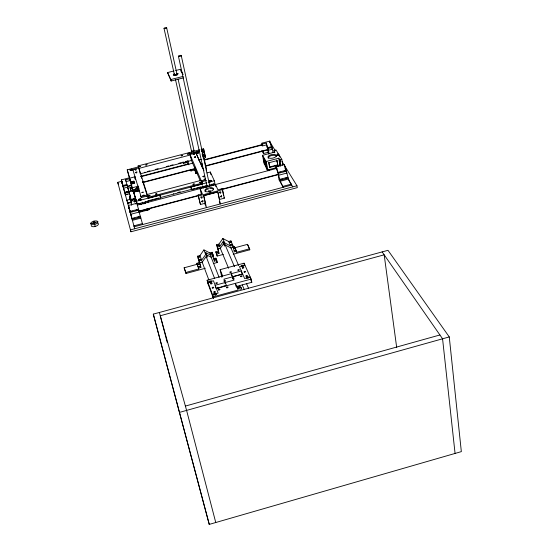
<?xml version="1.0" encoding="UTF-8"?>
<svg xmlns="http://www.w3.org/2000/svg" width="552" height="552" viewBox="0 0 552 552"><rect width="100%" height="100%" fill="white"/><g stroke="black" fill="none" stroke-linecap="round" stroke-linejoin="round"><path stroke-width="0.83" d="M272.985 152.483L272.06 147.412L269.831 141.098L262 143.147L261.731 145.335L261.268 144.555M266.547 144.859L262.628 145.887L262.29 144.065L266.209 143.044L267.934 149.827L266.975 146.756M269.624 142.568L269.831 141.098M271.853 148.798L271.901 148.44L272.391 149.233L268.465 150.261L267.989 149.468M287.005 173.031L278.767 175.205L276.407 168.477L276.345 168.836L276.062 166.594L284.28 164.427C287.157 171.292 287.206 178.931 291.691 185.037L134.177 226.775L133.929 225.837L142.43 223.588L142.671 224.526L140.305 216.218L131.9 218.44M278.243 174.322L278.988 179.779L283.383 187.238C279.029 181.07 278.884 173.466 276.062 166.594M135.081 200.604L134.578 201.19L133.819 200.818M202.308 152.311L201.763 151.586M131.921 199.831L130.286 200.266L129.472 197.216L130.562 195.063M131.397 204.212L131.659 205.13L130.838 202.053C131.266 199.955 133.273 197.713 135.606 198.444M135.868 199.355C133.536 198.623 131.521 200.866 131.093 202.963L130.838 202.053M197.216 153.187L197.83 153.173M282.417 165.013L282.334 164.31M221.483 276.773L222.214 276.117M135.019 200.645L134.046 201.025M139.642 200.114L140.36 200.107M200.9 196.76L201.418 197.671L202.066 196.733M219.599 191.82L220.11 192.738L220.759 191.799M211.457 180.518L209.891 181.415L209.105 181.132L209.498 180.538L211.457 180.518L211.616 181.228L209.65 181.249L209.498 180.538M199.189 262.683L196.878 263.304L198.582 267.955L200.907 267.327L199.189 262.683L197.664 256.162L199.983 255.541L203.909 249.925L209.794 252.906L210.698 255.183L213.017 254.562L214.487 261.11L216.798 260.489L217.246 262.497L213.341 263.552M197.664 256.162L199.382 260.772L201.715 260.144L205.668 254.493L203.909 249.925M218.088 251.201L215.811 251.815L216.722 254.058L219.006 253.444L216.646 244.715L218.93 244.101L222.849 238.533L228.618 241.507L230.55 245.944L232.854 245.329L234.248 251.857L236.532 251.236L236.746 252.243L249.573 248.793L249.78 249.794L233.248 254.244M216.646 244.715L217.564 246.937L219.862 246.323L223.132 241.672L224.519 245.916L225.181 244.984L230.984 247.965L233.282 247.344L231.978 244.384M223.132 241.672L223.574 243.687L220.303 248.338L218.012 248.952L217.095 246.723M224.084 243.894L224.74 242.956L222.849 238.533M196.326 152.704L198.168 152.656L198.547 152.124L197.816 151.876L196.705 152.166L196.477 153.38L196.857 152.849L198.699 152.8M140.594 199.651L140.774 200.362L141.229 199.748L140.498 199.445L138.856 200.369L139.125 199.051L140.318 198.741L141.05 199.037L140.594 199.651L138.669 199.665M215.556 294.616L214.631 294.733M132.066 169.457L130.5 170.299L129.817 170.037L131.383 169.195L132.238 170.133L130.431 170.168L130.258 169.485M174.128 73.968L173.259 74.989L174.811 75.389L177.24 74.775M174.218 73.996L173.404 74.948L174.867 75.327L177.144 74.748L178.103 73.754L176.543 73.354M202.915 156.147L202.846 155.236M140.332 210.885L139.642 211.513L140.512 211.72L142.768 210.685L141.898 210.471M202.149 153.808L203.267 152.807L202.839 151.165L203.267 152.807M202.798 157.078L203.916 156.085L203.619 154.746L204.047 156.382L205.22 156.078M148.281 209.67L148.978 209.042L146.556 209.242L145.859 209.87L146.722 210.077L146.452 209.091M213.831 294.506L215.197 294.54L216.287 293.837L216.004 293.091L214.638 293.05L213.548 293.754L214.017 295.313M136.061 173.059L136.648 172.831M242.293 265.277L241.258 265.947L241.562 266.637L242.901 266.657L243.936 265.995L243.632 265.305L242.293 265.277L242.459 266.071M209.049 281.741L210.119 281.058L211.457 281.092L211.726 281.81L210.657 282.493L209.318 282.458L209.049 281.741L209.229 282.541M127.491 194.028L126.912 194.076M193.255 150.951L191.972 150.986M135.337 170.264L136.102 170.106M208.387 187.894A4.361 1.98 -12.4 0 0 204.923 190.592A4.361 1.98 -12.4 0 0 208.891 191.799L211.078 191.22A4.361 1.98 -12.4 0 0 213.403 188.625A4.361 1.98 -12.4 0 0 209.498 187.673M210.616 181.67L210.043 181.636L210.567 181.339M130.976 170.299L131.466 170.292M209.256 524.4L461.334 451.626L449.266 336.927L387.994 250.318L153.304 314.123L209.256 524.4L153.304 314.123M179.635 412.351L449.266 336.927M185.389 406.079L439.909 334.974M250.222 277.021L244.639 278.532L239.458 266.637L244.929 265.16M215.894 288.454L226.348 285.619M216.405 288.496L251.139 279.077L251.809 282.3L236.518 286.453M213.576 258.812L215.88 258.191L216.798 260.489M184.154 267.789L197.112 264.304L198.817 268.962L185.755 272.481L184.154 267.789L185.996 273.488L205.337 268.272M221.711 276.773L220.124 269.659L244.053 263.194L251.139 279.077M213.465 298.494L207.856 283.397L207.124 280.223L241.341 270.963L242.017 274.151L232.482 276.731M242.707 274.096L223.939 279.174L226.575 285.743M228.618 241.507L230.902 240.9L232.854 245.329M209.794 252.906L212.106 252.285L213.017 254.562M233.047 247.186L234.559 246.778L236.532 251.236M234.559 246.778L234.772 247.779L247.503 244.357L249.573 248.793M215.811 251.815L217.164 256.052L223.346 254.396M138.759 167.87L132.763 169.429L141.064 196.636L147.391 194.973L148.371 198.251L202.625 183.975L189.191 152.594L189.391 153.504M149.564 200.431L152.573 199.638M277.897 172.438L286.129 170.271M138.745 210.167L130.313 212.396L130.051 211.437L138.469 209.215L140.305 216.439M278.422 173.314L286.667 171.141M198.133 195.022L202.363 193.911L200.017 188.391L215.397 184.34L217.902 189.805L222.118 188.694L222.553 189.619L224.367 198.175L219.51 199.458L217.874 191.861L203.633 195.622L205.33 203.212L200.452 204.502L198.133 195.022L200.452 204.502M90.666 223.746L97.863 221.849A3.726 1.69 -15.6 0 0 92.163 221.842A3.726 1.69 -15.6 0 0 92.77 224.719A3.726 1.69 -15.6 0 0 97.863 221.849M138.883 211.105L198.078 195.484M220.593 189.536L278.125 174.356M138.952 211.43L198.099 195.815M222.256 189.439L278.898 174.487M198.527 195.96L222.553 189.619M139.132 212.32L149.751 209.518M279.533 179.421L287.758 177.247M280.057 180.304L288.296 178.13M280.23 181.249L288.461 179.069M283.21 186.293L291.525 184.092M296.962 185.748L130.458 229.894L130.955 231.771L297.293 187.645L296.962 185.748L282.003 161.557M127.526 186.245L131.673 185.161M142.457 182.332L194.732 168.643M205.523 165.821L267.755 149.523M127.622 186.569L131.79 185.479M143.465 182.422L195.153 168.884M205.993 166.048L267.679 149.896M190.33 169.429L190.978 170.968L195.022 169.912M131.583 201.28L128.092 188.211L131.162 187.404L132.418 188.053L132.68 188.943L131.417 188.294L130.396 188.556L131.003 190.902M274.392 152.807L273.964 150.454L275.965 149.93L278.905 154.76L276.248 155.457L275.814 154.891A4.23 1.842 -10.6 0 0 269.017 155.602A4.23 1.842 -10.6 0 0 270.687 158.32A4.23 1.842 -10.6 0 0 276.338 155.747L276.248 155.457M132.508 189.308L132.163 187.783L138.497 186.121M261.793 150.641L263.504 153.532L268.162 152.311M276.345 167.656L267.741 169.919L264.104 163.64L262.531 155.319L274.951 152.062L273.964 150.454M128.092 188.211L129.278 192.593L128.947 191.351L129.078 191.861L132.225 191.054L133.487 191.71L133.225 190.813L131.962 190.164L130.934 190.433L130.396 188.556M132.604 190.005L135.826 189.246M137.4 188.832L138.973 188.418M194.49 168.691L195.857 173.418L197.409 173.011M124.669 192.227L128.671 191.178L129.389 193.849L125.387 194.897L124.911 193.103L128.92 192.055L129.389 193.849M139.401 190.136L138.145 189.488L133.129 190.806L133.391 191.696L138.421 190.378L139.67 191.026M136.309 201.935L133.777 192.124L139.497 190.619M207.076 172.886L210.319 172.038L214.328 180.752L214.942 183.602L209.125 185.134M282.859 165.241L281.803 159.335L278.884 154.643L276.186 155.353L278.822 154.539M262.531 155.319L266.161 161.515L278.739 158.21L279.76 159.873L280.823 165.779M264.256 162.661L266.885 167.18L266.009 162.516L263.387 158.031L264.256 162.661L265.264 162.391L266.768 164.979M147.239 194.511L201.238 180.318M279.836 159.714C278.146 158.893 281.161 164.71 279.326 161.322L280.085 161.122M277.042 160.618L268.934 162.75L269.804 167.422L277.897 165.296L276.787 160.197L277.897 165.296M279.76 159.873L281.803 159.335M205.351 179.738L201.432 180.766L202.625 183.975M279.747 161.011L280.506 160.811M140.622 195.339L141.305 197.582L146.57 196.195M202.687 181.442L206.413 180.463M146.604 196.305L148.184 195.884M201.163 181.953L202.736 181.539M192.282 151.828L138.131 165.897L148.129 197.305L202.411 183.022M130.658 202.218L127.698 203.239L130.72 202.446M127.664 203.129L130.686 202.329M133.777 192.124L136.454 201.245L159.949 195.063L160.639 197.906L137.186 204.081L134.971 196.54M206.841 182.726L191.026 186.887L191.675 189.729L207.462 185.569M208.504 182.284L214.328 180.752M280.513 163.454L279.747 163.654L280.678 166.159M268.686 162.329L269.555 167.001L277.635 164.869M280.002 165.055L280.761 164.855M128.45 205.454L136.855 203.246L139.228 212.037L130.803 214.266L128.45 205.454L129.692 210.271M177.765 192.496L180.242 191.848M135.53 203.943L136.855 203.246M276 166.952L279.284 166.09M147.763 200.907L148.812 200.631M153.884 199.293L158.866 197.982M160.528 197.54L194.442 188.612M196.091 188.177L201.045 186.873M137.269 205.137L207.2 186.714M209.698 186.052L277.125 168.291M193.276 151.448L199.527 149.82M201.094 149.413L203.44 148.805L203.805 149.585L205.558 157.637L203.226 158.245M201.466 150.199L203.805 149.585M131.41 185.355L127.229 169.83L138.69 166.842M189.136 153.691L199.7 150.938M190.019 154.505L195.96 152.952L203.902 170.658M147.446 171.506L149.909 170.865M155.664 169.36L158.127 168.712M166.373 166.559L168.864 165.91M170.527 165.476L173.017 164.82M178.834 163.302L181.325 162.654M185.479 161.57L187.97 160.922M145.114 172.569L191.468 160.459L190.24 155.008L138.925 168.388L140.298 173.825L145.114 172.569L144.976 172.148M183.14 162.599L183.471 163.406L187.363 162.391L188.246 164.475M122.613 184.616L121.392 179.883L129.389 177.792L130.113 180.538L126.118 181.58L125.642 179.779L129.644 178.731M127.229 169.83L129.679 178.172L135.247 176.716M198.665 160.142L201.818 159.321M118.204 184.099L117.735 182.346L121.64 181.325L134.729 228.769M140.774 176.323L188.197 163.93M203.998 159.797L262.234 144.576M141.029 176.674L192.682 163.171M204.35 160.121L262.669 144.879M131.804 181.705L133.825 181.18L134.364 183.264L132.342 183.795L131.804 181.705L132.342 183.795M131.928 182.257L133.943 181.725L133.825 181.18M266.209 143.044L267.651 147.646L271.57 146.625M127.153 185.348L123.137 186.397L122.903 185.527L126.905 184.478L128.671 191.178M267.651 147.646L268.127 148.44L272.06 147.412M174.004 70.932L167.56 72.574L170.816 79.543L183.119 76.411M167.56 72.574L171.148 81.013L183.443 77.88M175.619 70.525L180.449 69.297L183.16 74.665M195.049 157.582L195.643 157.568M203.605 176.93L204.233 176.93M200.445 182.974L201.19 183.009M156.306 194.58L156.927 194.58M202.349 154.705L203.757 155.043M201.563 151.117L202.977 151.462M176.488 73.416L177.951 73.795M239.168 286.985L241.459 288.123M205.668 254.493L206.662 254.989L207.124 257.032L206.137 256.528L202.184 262.172L199.852 262.8L198.14 258.177M206.082 254.051L205.772 252.699L210.698 255.183M224.74 242.956L230.55 245.944M220.462 196.36L221.262 196.443L221.628 195.746M201.708 201.169L202.446 201.439L202.97 200.673M382.15 251.905L442.573 338.804L455.069 453.433M277.794 153.539L279.857 156.954M275.2 150.558L270.218 142.492L270.432 143.672M288.406 179.642L292.795 186.852M269.555 167.001L269.804 167.422M267.596 170.747L266.437 168.733L265.974 166.297M180.773 70.746L181.546 72.284M249.78 249.794L247.503 244.357M205.558 157.637L203.44 148.805M223.939 197.237L224.367 198.175M202.177 154.353L204.178 158.707L206.289 168.36L206.331 170.754M219.296 201.632L220.338 203.943L217.771 192.013L203.792 195.705L206.448 207.628L204.482 202.963M202.722 168.491L195.96 152.952M250.774 279.974L251.809 282.3M210.146 191.537L210.705 192.869M209.884 191.606L210.415 192.82M234.772 247.779L236.746 252.243M209.905 191.73L210.443 192.938M230.764 247.455L238.65 265.567M246.537 283.687L248.593 288.413M191.247 159.949L200.121 180.504M224.981 244.508L234.462 266.699M242.245 284.922L244.274 289.676M223.574 243.687L224.519 245.916M238.216 287.143L238.816 288.579M218.93 244.101L219.862 246.323M220.034 247.696L228.604 268.286M190.84 187.673L191.675 189.729M216.632 260.965L217.246 262.497M220.124 269.659L222.67 276.014M221.883 276.014L221.387 274.772L221.925 277.18M212.865 255.065L213.472 256.59L211.154 257.211L206.234 254.727L207.124 257.032M213.879 259.578L214.487 261.11M210.885 256.528L219.096 277.366M205.772 252.699L206.662 254.989M206.22 256.749L214.555 278.346M217.95 287.143L218.571 288.744M199.983 255.541L201.715 260.144M201.963 261.586L208.918 280.119M207.124 280.223L213.293 296.79L238.181 290.028L235.4 283.348L236.097 286.571M173.645 193.586L173.811 194.042M159.928 195.815L160.639 197.906M138.994 168.788L138.131 165.897M146.804 194.283L142.699 181.373M141.015 176.074L141.733 178.344M284.618 166.318L286.467 172.155M285.115 168.457L285.881 170.892M270.169 142.92L271.163 146.073M267.596 149.62L268.596 154.029M262 143.147L262.29 144.065M262.345 144.962L262.628 145.887M138.145 189.488L138.421 190.378M213.555 183.913L213.997 185.41M134.433 198.292L134.695 199.203M202.805 185.934L203.46 188.191M202.418 186.148L202.853 187.639M194.787 168.988L195.857 173.418M131.162 187.404L131.417 188.294M131.962 190.164L132.225 191.054M133.301 198.596L133.563 199.5M132.349 199.3L132.611 200.21M130.934 199.134L131.569 201.363M129.748 196.208L129.727 198.113L129.472 197.216M131.114 201.031L131.376 201.942M130.286 200.266L130.03 199.362L126.856 200.197L127.098 201.1M95.179 226.479L93.93 221.138M159.349 312.48L186.597 410.405L215.756 522.523M121.895 181.891L121.661 181.042L124.731 192.531M122.13 182.829L122.365 183.685M121.392 179.883L123.613 188.197L127.622 187.149L127.457 186.617M128.685 206.482L128.94 207.421M129.168 208.339L129.43 209.277M147.598 201.28L148.012 202.798M142.223 202.135L142.623 203.598M135.316 179.089L134.943 177.703L135.281 179.297M141.809 210.319L142.071 211.306M133.943 181.725L134.364 183.264M140.242 210.733L140.512 211.72M135.937 200.286L136.717 203.446M129.858 179.593L130.113 180.538M131.252 184.851L132.031 187.742M125.642 179.779L127.767 187.846M129.292 208.649L130.948 214.88M122.199 182.96L123.772 188.887M117.735 182.346L130.955 231.771M121.868 182.112L122.102 182.995M167.194 342.33L160.259 315.758L384.178 254.824L396.702 347.601M131.935 218.654L129.886 210.898M128.45 205.972L130.486 213.382M136.454 201.245L137.186 204.081M133.225 190.813L134.205 194.47M132.418 188.053L133.211 191.006M129.679 178.172L132.163 187.783M131.224 185.051L131.99 187.997M132.763 169.429L132.998 170.34M140.318 198.741L140.498 199.445M139.125 199.051L139.311 199.762M131.383 169.195L131.555 169.871M141.064 196.636L141.305 197.582M148.129 197.305L148.371 198.251M122.772 185.127L123.103 186.452M185.755 272.481L185.996 273.488M196.878 263.304L197.112 264.304M199.382 260.772L200.907 267.327M198.582 267.955L198.817 268.962M208.621 285.453L207.883 282.265L213.445 280.761L218.164 293.105L212.492 294.644L213.238 297.873M183.105 161.798L183.471 163.406M210.119 281.058L210.298 281.851M215.708 287.654L215.163 285.253L234.055 280.133L231.357 273.668L231.881 276.055M216.287 293.837L216.474 294.644M215.197 294.54L215.383 295.354M211.457 281.092L211.637 281.886M170.816 79.543L171.148 81.013M190.612 169.354L190.978 170.968M187.949 160.77L188.867 164.82M215.88 258.191L216.329 260.199M200.017 188.391L201.397 194.552M195.553 168.615L196.202 173.411L194.773 167.139M164.034 28.435L174.577 75.486M175.515 79.688L191.516 151.103M212.106 252.285L212.561 254.306M212.727 255.058L213.065 256.556M190.288 156.547L190.44 157.23M166.656 27.779L177.137 74.837M178.075 79.039L193.98 150.461M216.722 254.058L217.164 256.052M198.168 152.656L198.32 153.339M197.816 151.876L197.968 152.559M196.705 152.166L196.857 152.849M217.564 246.937L219.006 253.444M181.249 55.573L209.705 185.665M178.427 56.29L207.062 186.362M201.894 163.371L202.356 165.469M210.319 172.038L210.85 174.501M210.671 180.235L210.829 180.946M209.891 181.415L210.05 182.132M215.397 184.34L215.894 186.652M230.902 240.9L231.329 242.908M222.118 188.694L223.588 195.58M244.053 263.194L244.55 265.574M250.387 277.822L250.725 279.429M266.161 161.515L267.741 169.919M264.829 160.08L265.512 163.854M263.083 151.303L263.504 153.532M264.732 160.508L265.353 163.799M268.61 169.174L268.921 170.816M268.127 148.44L269.072 153.511M278.739 158.21L280.105 165.786M209.139 185.707A0.862 0.386 -12.4 0 1 208.932 186.21M208.753 186.3A0.862 0.386 -12.4 0 1 207.621 186.314M237.015 286.288A1.615 0.517 35.9 0 0 237.995 287.033L238.34 287.212A1.615 0.517 35.9 0 0 239.216 287.109L239.14 286.909A1.615 0.517 35.9 0 0 238.975 286.66M239.747 286.026A4.457 1.421 35.9 0 1 241.293 289.117A4.457 1.421 35.9 0 1 236.891 287.385M225.313 283.431A0.8 0.428 -12.5 0 1 224.905 283.486M224.077 285.681A1.608 0.69 -63.9 0 1 223.933 286.702M176.433 73.837A1.325 0.469 -12.6 0 1 176.737 74.451A1.325 0.469 -12.6 0 1 174.922 74.906A1.325 0.469 -12.6 0 1 174.625 74.299M193.462 150.206A1.276 0.538 -12.6 0 1 193.773 150.91A1.276 0.538 -12.6 0 1 192.034 151.365A1.276 0.538 -12.6 0 1 191.723 150.661M209.401 185.424A1.373 0.621 -12.4 0 1 209.353 186.279A1.373 0.621 -12.4 0 1 207.531 186.645A1.373 0.621 -12.4 0 1 207.269 185.851M136.724 188.115A1.304 0.428 -15 0 1 136.599 187.521A1.304 0.428 -15 0 1 138.38 187.059M138.759 188.591A1.304 0.421 -15 0 1 136.613 188.957M136.675 188.612A1.304 0.421 -15 0 1 137.724 188.115A1.304 0.421 -15 0 1 138.856 188.039M211.878 184.189A3.712 3.512 -0.7 0 1 211.402 185.948M206.338 187.28A3.712 3.512 -0.7 0 1 204.971 186.003M211.761 184.34A3.719 3.519 -0.7 0 1 210.816 185.927M207.228 186.873A3.719 3.519 -0.7 0 1 205.551 185.976M145.769 201.597A3.733 3.54 -10.9 0 1 145.252 203.377M139.373 204.164A3.733 3.54 -10.9 0 1 138.793 203.433M145.493 201.79A3.747 3.547 -10.9 0 1 143.727 203.964M141.85 204.461A3.747 3.547 -10.9 0 1 139.221 203.44M205.199 191.785A4.361 1.98 -12.4 0 1 208.594 188.846M209.705 188.618A4.361 1.98 -12.4 0 1 213.61 189.571M210.07 190.426A0.856 0.393 -12.4 0 1 209.981 190.999A0.856 0.393 -12.4 0 1 208.794 191.165A0.856 0.393 -12.4 0 1 208.877 190.592M268.293 158.341A4.223 1.842 -10.6 0 1 271.874 155.491A4.223 1.842 -10.6 0 1 276.511 156.678M190.274 153.904A4.064 1.718 -12.6 0 1 191.848 153.035M193.869 152.511A4.064 1.718 -12.6 0 1 195.801 152.462M135.461 190.357A1.304 1.166 -16 0 1 135.958 188.425A1.304 1.166 -16 0 1 137.696 189.481M136.171 191.558A3.65 3.271 -16.1 0 1 138.938 191.171M97.773 223.153A3.719 1.697 -15.6 0 1 95.641 226.341A3.719 1.697 -15.6 0 1 91.273 225.292M136.896 210.146L136.109 210.305L136.896 210.146M136.958 172.058L135.702 172.383L136.958 172.058M136.109 169.333L134.86 169.664L136.109 169.333M134.536 218.268L133.75 218.475L134.536 218.268M132.687 211.257L131.893 211.464L132.687 211.257M127.174 192.041L126.422 192.193L127.174 192.041M125.401 185.341L124.648 185.534L125.401 185.341M133.791 182.677C132.356 184.782 132.39 180.601 133.791 182.677M134.06 201.39C134.84 203.667 136.027 199.707 134.06 201.39M140.677 211.63L141.968 211.34L140.677 211.63M146.894 209.988L148.184 209.698L146.894 209.988M201.066 197.499C201.797 199.858 203.122 195.753 201.066 197.499M201.922 201.294C202.653 203.647 203.964 199.555 201.922 201.294M219.786 192.551C220.496 194.911 221.842 190.813 219.786 192.551M220.6 196.353C221.311 198.706 222.649 194.614 220.6 196.353M286.364 178.172L285.57 178.289L286.364 178.172M282.251 179.262L281.465 179.421L282.251 179.262M284.735 171.189L283.942 171.306L284.735 171.189M279.836 172.341L280.616 172.279L279.836 172.341M269.486 147.543L270.232 147.474L269.486 147.543M234.476 250.422L235.331 250.367L234.524 250.36M234.352 248.138L233.489 248.31L234.352 248.138M231.654 244.46L230.784 244.639L231.654 244.46M230.681 242.245L229.804 242.362L230.681 242.245M216.991 252.623L217.84 252.568L216.991 252.623M214.769 259.64L215.625 259.592L214.769 259.64M218.689 245.461L217.819 245.633L218.689 245.461M211.844 253.672L210.967 253.851L211.844 253.672M198.899 266.464L199.755 266.416L198.899 266.464M200.555 259.24L199.679 259.412L200.555 259.24M198.899 264.091L198.023 264.263L198.899 264.091M198.837 256.99L199.693 256.935L198.837 256.99M205.454 179.041L204.143 179.31L205.454 179.041M201.045 182.208L199.714 182.395L201.045 182.208M204.178 176.171L202.874 176.433L204.178 176.171M194.263 183.988L192.938 184.258L194.263 183.988M195.587 156.83L194.332 157.085L195.587 156.83M194.421 154.201L193.165 154.387L194.421 154.201M188.791 153.891L187.549 154.139L188.791 153.891M182.381 155.56L181.139 155.809L182.381 155.56M156.83 193.835L155.512 194.097L156.83 193.835M150.006 195.629L148.681 195.898L150.006 195.629M137.979 217.26L138.738 217.205L137.979 217.26M144.141 195.16L142.83 195.422L144.141 195.16M143.216 192.179L141.905 192.441L143.216 192.179M147.032 164.772L145.783 165.027L147.032 164.772M140.581 166.456L139.332 166.704L140.581 166.456M247.386 276.8L246.33 277.49L246.647 278.201L248.014 278.236L249.069 277.546L248.752 276.835L247.386 276.8M140.587 217.184L132.169 219.406L132.418 220.338L140.829 218.116L140.587 217.184M94.357 222.145L94.019 222.228A1.352 0.614 -15.6 0 0 92.957 223.036L92.977 223.201A1.352 0.614 -15.6 0 0 94.171 223.45L94.516 223.367A1.352 0.614 -15.6 0 0 95.572 222.553L95.551 222.394A1.352 0.614 -15.6 0 0 94.357 222.145M218.716 290A0.814 0.435 -12.8 0 0 219.958 289.455A0.814 0.435 -12.8 0 0 218.806 289.22A0.814 0.435 -12.8 0 0 218.716 290M226.831 287.799A0.814 0.435 -12.5 0 0 228.066 287.254A0.814 0.435 -12.5 0 0 226.906 287.019A0.814 0.435 -12.5 0 0 226.831 287.799M210.926 283.894A0.807 0.428 -13 0 0 212.154 283.362A0.807 0.428 -13 0 0 211.016 283.128A0.807 0.428 -13 0 0 210.926 283.894M212.499 288.075A0.807 0.435 -13 0 0 213.734 287.544A0.807 0.435 -13 0 0 212.589 287.302A0.807 0.435 -13 0 0 212.499 288.075M240.865 276.669A0.8 0.428 -11.9 0 0 242.087 276.145A0.8 0.428 -11.9 0 0 240.927 275.91A0.8 0.428 -11.9 0 0 240.865 276.669M232.861 278.836A0.807 0.428 -12.2 0 0 234.082 278.311A0.807 0.428 -12.2 0 0 232.93 278.077A0.807 0.428 -12.2 0 0 232.861 278.836M242.625 268.168A0.793 0.414 -11.8 0 0 243.825 267.651A0.793 0.414 -11.8 0 0 242.68 267.43A0.793 0.414 -11.8 0 0 242.625 268.168M244.398 272.191A0.8 0.421 -11.8 0 0 245.605 271.674A0.8 0.421 -11.8 0 0 244.453 271.446A0.8 0.421 -11.8 0 0 244.398 272.191M216.212 283.5A0.807 0.428 -12.8 0 0 217.44 282.969A0.807 0.428 -12.8 0 0 216.301 282.734A0.807 0.428 -12.8 0 0 216.212 283.5M224.243 281.327A0.807 0.428 -12.5 0 0 225.471 280.795A0.807 0.428 -12.5 0 0 224.326 280.568A0.807 0.428 -12.5 0 0 224.243 281.327M214.093 292.325A0.814 0.435 -12.9 0 0 215.342 291.78A0.814 0.435 -12.9 0 0 214.19 291.539A0.814 0.435 -12.9 0 0 214.093 292.325M238.167 270.397A0.793 0.414 -12 0 0 239.368 269.873A0.793 0.414 -12 0 0 238.229 269.652A0.793 0.414 -12 0 0 238.167 270.397M230.239 272.536A0.793 0.414 -12.2 0 0 231.447 272.019A0.793 0.414 -12.2 0 0 230.308 271.791A0.793 0.414 -12.2 0 0 230.239 272.536M246.192 276.269A0.807 0.428 -11.7 0 0 247.406 275.745A0.807 0.428 -11.7 0 0 246.247 275.517A0.807 0.428 -11.7 0 0 246.192 276.269M164.565 28.621A1.352 0.428 -12.6 0 0 166.663 27.89A1.352 0.428 -12.6 0 0 164.806 27.814A1.352 0.428 -12.6 0 0 164.565 28.621M179.007 56.511A1.463 0.497 -12.4 0 0 181.263 55.704A1.463 0.497 -12.4 0 0 179.241 55.586A1.463 0.497 -12.4 0 0 179.007 56.511"/></g></svg>
